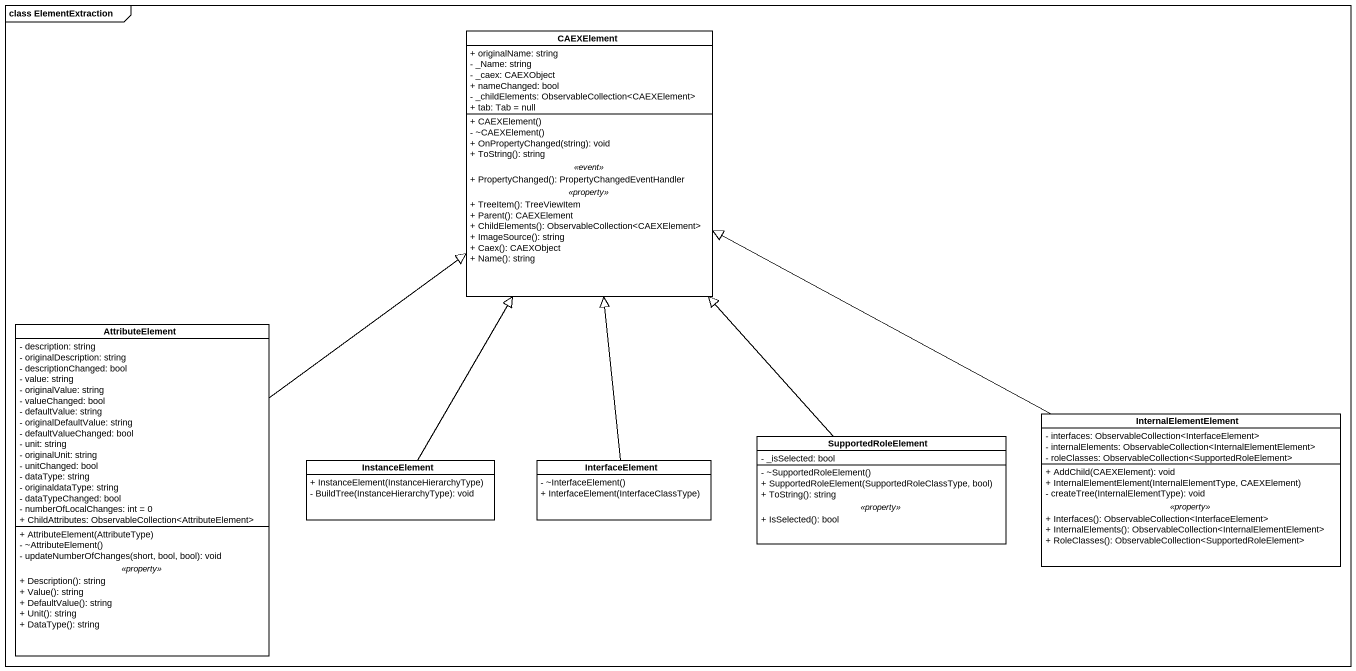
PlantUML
@startuml
mainframe class ElementExtraction
hide circle
hide empty members
skinparam classAttributeIconSize 0
class CAEXElement {
  + originalName: string
  - _Name: string
  - _caex: CAEXObject
  + nameChanged: bool
  - _childElements: ObservableCollection<CAEXElement>
  + tab: Tab = null
  --
  + CAEXElement()
  - ~CAEXElement()
  + OnPropertyChanged(string): void
  + ToString(): string
  .. <<event>> ..
  + PropertyChanged(): PropertyChangedEventHandler
  .. <<property>> ..
  + TreeItem(): TreeViewItem
  + Parent(): CAEXElement
  + ChildElements(): ObservableCollection<CAEXElement>
  + ImageSource(): string
  + Caex(): CAEXObject
  + Name(): string
}
class AttributeElement {
  - description: string
  - originalDescription: string
  - descriptionChanged: bool
  - value: string
  - originalValue: string
  - valueChanged: bool
  - defaultValue: string
  - originalDefaultValue: string
  - defaultValueChanged: bool
  - unit: string
  - originalUnit: string
  - unitChanged: bool
  - dataType: string
  - originaldataType: string
  - dataTypeChanged: bool
  - numberOfLocalChanges: int = 0
  + ChildAttributes: ObservableCollection<AttributeElement>
  --
  + AttributeElement(AttributeType)
  - ~AttributeElement()
  - updateNumberOfChanges(short, bool, bool): void
  .. <<property>> ..
  + Description(): string
  + Value(): string
  + DefaultValue(): string
  + Unit(): string
  + DataType(): string
}
class InternalElementElement {
  - interfaces: ObservableCollection<InterfaceElement>
  - internalElements: ObservableCollection<InternalElementElement>
  - roleClasses: ObservableCollection<SupportedRoleElement>
  --
  + AddChild(CAEXElement): void
  + InternalElementElement(InternalElementType, CAEXElement)
  - createTree(InternalElementType): void
  .. <<property>> ..
  + Interfaces(): ObservableCollection<InterfaceElement>
  + InternalElements(): ObservableCollection<InternalElementElement>
  + RoleClasses(): ObservableCollection<SupportedRoleElement>
}
class SupportedRoleElement {
  - _isSelected: bool
  --
  - ~SupportedRoleElement()
  + SupportedRoleElement(SupportedRoleClassType, bool)
  + ToString(): string
  .. <<property>> ..
  + IsSelected(): bool
}
class InstanceElement {
  + InstanceElement(InstanceHierarchyType)
  - BuildTree(InstanceHierarchyType): void
}
class InterfaceElement {
  - ~InterfaceElement()
  + InterfaceElement(InterfaceClassType)
}
AttributeElement -up-|> CAEXElement
InternalElementElement -left-|> CAEXElement
SupportedRoleElement -up-|> CAEXElement
InstanceElement -up-|> CAEXElement
InterfaceElement -up-|> CAEXElement
@enduml
